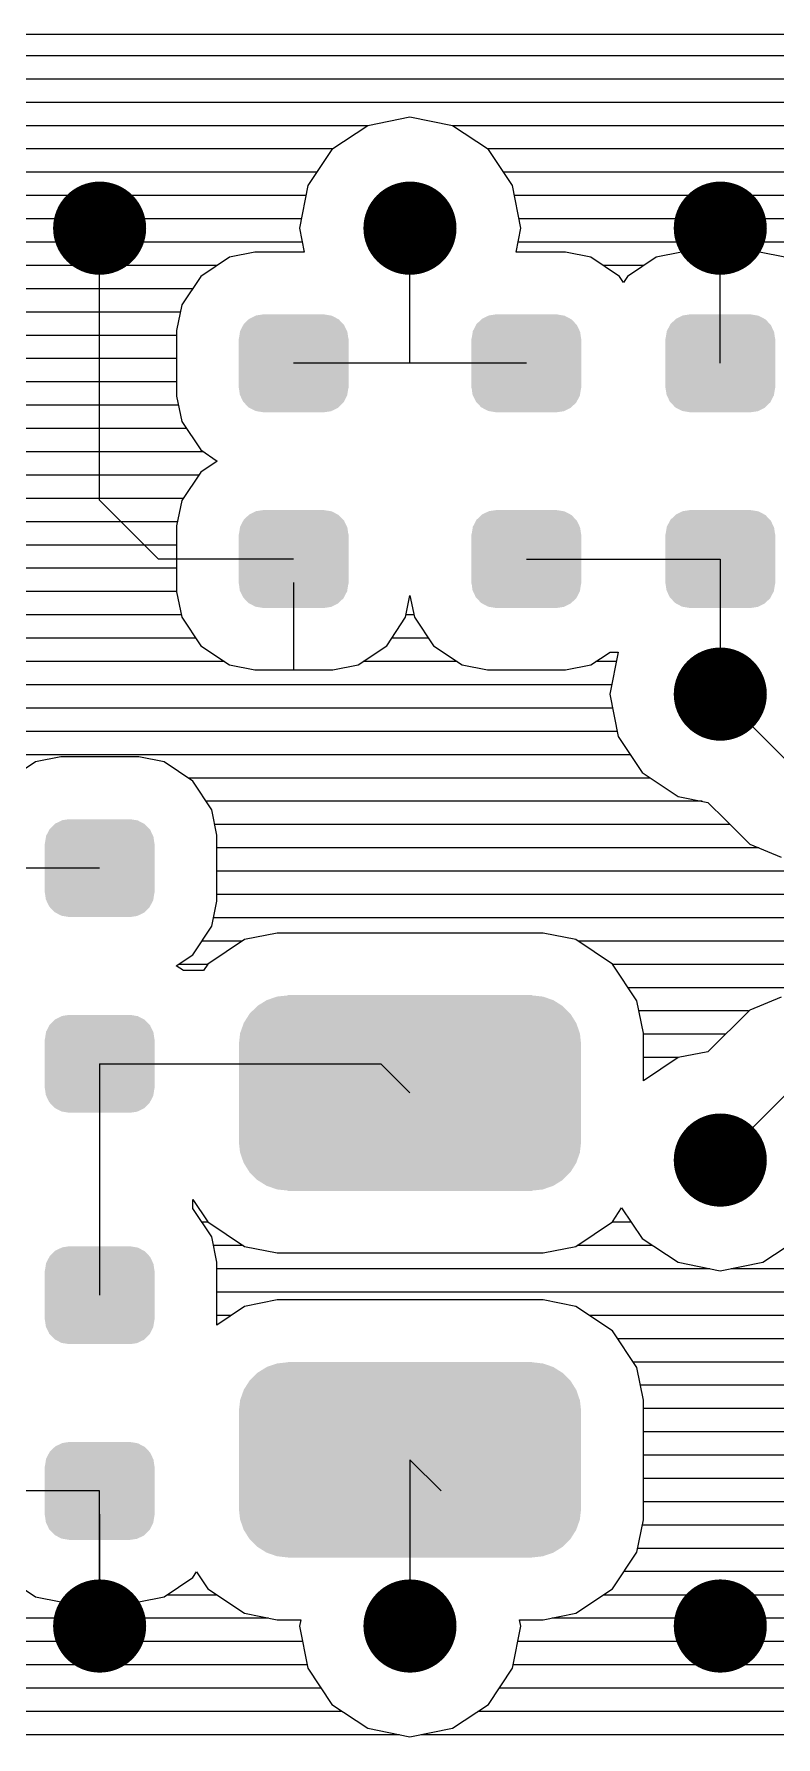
# Model space of a CAD drawing. Extents: x 295 to 953, y 10 to 290.
# Drawn here: x 808.69 to 822.05, y 160.32 to 190.96 of the extents above; entities that cross this region are included whole.
import ezdxf

# ---------------------------------------------------------------- set-up
doc = ezdxf.new("R2010")
doc.units = 0
doc.header["$LTSCALE"] = 5
doc.header["$MEASUREMENT"] = 0
doc.layers.get('0').update_dxf_attribs({"linetype": 'CONTINUOUS', "lineweight": 25})
doc.layers.add('DV-DPO-A6_BOT', color=7, linetype='CONTINUOUS')

msp = doc.modelspace()

# ---------------------------------------------------------------- linework, layer by layer
at = {"const_width": 0.838}
for points in [[(810.287, 187.466, -1), (809.449, 187.466, -1)], [(815.875, 187.466, -1), (815.037, 187.466, -1)], [(821.463, 187.466, -1), (820.625, 187.466, -1)], [(821.463, 179.084, -1), (820.625, 179.084, -1)], [(821.463, 170.702, -1), (820.625, 170.702, -1)], [(810.287, 162.32, -1), (809.449, 162.32, -1)], [(815.875, 162.32, -1), (815.037, 162.32, -1)], [(821.463, 162.32, -1), (820.625, 162.32, -1)]]:
    msp.add_lwpolyline(points, format="xyb", close=True, dxfattribs=at)
for points in [[(814.323, 185.614), (814.269, 185.726), (812.397, 185.614), (812.455, 185.726)], [(814.269, 185.726), (814.258, 185.738), (812.455, 185.726), (812.461, 185.738)], [(814.258, 185.738), (814.172, 185.827), (812.461, 185.738), (812.552, 185.827)], [(814.172, 185.827), (814.156, 185.835), (812.552, 185.827), (812.561, 185.835)], [(814.156, 185.835), (814.049, 185.892), (812.561, 185.835), (812.678, 185.892)], [(814.049, 185.892), (814.022, 185.896), (812.678, 185.892), (812.687, 185.896)], [(814.022, 185.896), (813.911, 185.915), (812.687, 185.896), (812.81, 185.915)], [(818.514, 185.614), (818.46, 185.726), (816.588, 185.614), (816.646, 185.726)], [(818.46, 185.726), (818.449, 185.738), (816.646, 185.726), (816.652, 185.738)], [(818.449, 185.738), (818.363, 185.827), (816.652, 185.738), (816.743, 185.827)], [(818.363, 185.827), (818.347, 185.835), (816.743, 185.827), (816.752, 185.835)], [(818.347, 185.835), (818.24, 185.892), (816.752, 185.835), (816.869, 185.892)], [(818.24, 185.892), (818.213, 185.896), (816.869, 185.892), (816.878, 185.896)], [(818.213, 185.896), (818.102, 185.915), (816.878, 185.896), (817.001, 185.915)], [(822.006, 185.614), (821.953, 185.726), (820.08, 185.614), (820.139, 185.726)], [(821.953, 185.726), (821.941, 185.738), (820.139, 185.726), (820.145, 185.738)], [(821.941, 185.738), (821.856, 185.827), (820.145, 185.738), (820.236, 185.827)], [(821.856, 185.827), (821.84, 185.835), (820.236, 185.827), (820.245, 185.835)], [(821.84, 185.835), (821.732, 185.892), (820.245, 185.835), (820.361, 185.892)], [(821.732, 185.892), (821.706, 185.896), (820.361, 185.892), (820.37, 185.896)], [(821.706, 185.896), (821.595, 185.915), (820.37, 185.896), (820.494, 185.915)], [(814.35, 184.593), (814.35, 185.476), (812.372, 184.593), (812.372, 185.476)], [(814.347, 185.476), (814.329, 185.6), (812.375, 185.476), (812.395, 185.6)], [(814.329, 185.6), (814.323, 185.614), (812.395, 185.6), (812.397, 185.614)], [(818.541, 184.593), (818.541, 185.476), (816.563, 184.593), (816.563, 185.476)], [(818.538, 185.476), (818.52, 185.6), (816.566, 185.476), (816.586, 185.6)], [(818.52, 185.6), (818.514, 185.614), (816.586, 185.6), (816.588, 185.614)], [(822.033, 184.593), (822.033, 185.476), (820.055, 184.593), (820.055, 185.476)], [(822.031, 185.476), (822.013, 185.6), (820.058, 185.476), (820.078, 185.6)], [(822.013, 185.6), (822.006, 185.614), (820.078, 185.6), (820.08, 185.614)], [(814.327, 184.47), (814.347, 184.593), (812.392, 184.47), (812.375, 184.593)], [(814.325, 184.456), (814.327, 184.47), (812.399, 184.456), (812.392, 184.47)], [(814.267, 184.344), (814.325, 184.456), (812.453, 184.344), (812.399, 184.456)], [(818.518, 184.47), (818.538, 184.593), (816.583, 184.47), (816.566, 184.593)], [(818.516, 184.456), (818.518, 184.47), (816.59, 184.456), (816.583, 184.47)], [(818.458, 184.344), (818.516, 184.456), (816.644, 184.344), (816.59, 184.456)], [(822.011, 184.47), (822.031, 184.593), (820.076, 184.47), (820.058, 184.593)], [(822.008, 184.456), (822.011, 184.47), (820.083, 184.456), (820.076, 184.47)], [(821.95, 184.344), (822.008, 184.456), (820.136, 184.344), (820.083, 184.456)], [(814.261, 184.332), (814.267, 184.344), (812.464, 184.332), (812.453, 184.344)], [(814.169, 184.243), (814.261, 184.332), (812.549, 184.243), (812.464, 184.332)], [(814.161, 184.234), (814.169, 184.243), (812.566, 184.234), (812.549, 184.243)], [(814.044, 184.178), (814.161, 184.234), (812.673, 184.178), (812.566, 184.234)], [(814.035, 184.173), (814.044, 184.178), (812.699, 184.173), (812.673, 184.178)], [(813.911, 184.155), (814.035, 184.173), (812.81, 184.155), (812.699, 184.173)], [(818.452, 184.332), (818.458, 184.344), (816.655, 184.332), (816.644, 184.344)], [(818.36, 184.243), (818.452, 184.332), (816.74, 184.243), (816.655, 184.332)], [(818.352, 184.234), (818.36, 184.243), (816.757, 184.234), (816.74, 184.243)], [(818.235, 184.178), (818.352, 184.234), (816.864, 184.178), (816.757, 184.234)], [(818.226, 184.173), (818.235, 184.178), (816.89, 184.173), (816.864, 184.178)], [(818.102, 184.155), (818.226, 184.173), (817.001, 184.155), (816.89, 184.173)], [(821.944, 184.332), (821.95, 184.344), (820.148, 184.332), (820.136, 184.344)], [(821.853, 184.243), (821.944, 184.332), (820.233, 184.243), (820.148, 184.332)], [(821.844, 184.234), (821.853, 184.243), (820.249, 184.234), (820.233, 184.243)], [(821.728, 184.178), (821.844, 184.234), (820.356, 184.178), (820.249, 184.234)], [(821.718, 184.173), (821.728, 184.178), (820.383, 184.173), (820.356, 184.178)], [(821.595, 184.155), (821.718, 184.173), (820.494, 184.155), (820.383, 184.173)], [(814.258, 182.218), (814.172, 182.306), (812.461, 182.218), (812.552, 182.306)], [(814.172, 182.306), (814.156, 182.315), (812.552, 182.306), (812.561, 182.315)], [(814.156, 182.315), (814.049, 182.371), (812.561, 182.315), (812.678, 182.371)], [(814.049, 182.371), (814.022, 182.376), (812.678, 182.371), (812.687, 182.376)], [(814.022, 182.376), (813.911, 182.394), (812.687, 182.376), (812.81, 182.394)], [(818.449, 182.218), (818.363, 182.306), (816.652, 182.218), (816.743, 182.306)], [(818.363, 182.306), (818.347, 182.315), (816.743, 182.306), (816.752, 182.315)], [(818.347, 182.315), (818.24, 182.371), (816.752, 182.315), (816.869, 182.371)], [(818.24, 182.371), (818.213, 182.376), (816.869, 182.371), (816.878, 182.376)], [(818.213, 182.376), (818.102, 182.394), (816.878, 182.376), (817.001, 182.394)], [(821.941, 182.218), (821.856, 182.306), (820.145, 182.218), (820.236, 182.306)], [(821.856, 182.306), (821.84, 182.315), (820.236, 182.306), (820.245, 182.315)], [(821.84, 182.315), (821.732, 182.371), (820.245, 182.315), (820.361, 182.371)], [(821.732, 182.371), (821.706, 182.376), (820.361, 182.371), (820.37, 182.376)], [(821.706, 182.376), (821.595, 182.394), (820.37, 182.376), (820.494, 182.394)], [(814.347, 181.956), (814.329, 182.08), (812.375, 181.956), (812.395, 182.08)], [(814.329, 182.08), (814.323, 182.094), (812.395, 182.08), (812.397, 182.094)], [(814.323, 182.094), (814.269, 182.206), (812.397, 182.094), (812.455, 182.206)], [(814.269, 182.206), (814.258, 182.218), (812.455, 182.206), (812.461, 182.218)], [(818.538, 181.956), (818.52, 182.08), (816.566, 181.956), (816.586, 182.08)], [(818.52, 182.08), (818.514, 182.094), (816.586, 182.08), (816.588, 182.094)], [(818.514, 182.094), (818.46, 182.206), (816.588, 182.094), (816.646, 182.206)], [(818.46, 182.206), (818.449, 182.218), (816.646, 182.206), (816.652, 182.218)], [(822.031, 181.956), (822.013, 182.08), (820.058, 181.956), (820.078, 182.08)], [(822.013, 182.08), (822.006, 182.094), (820.078, 182.08), (820.08, 182.094)], [(822.006, 182.094), (821.953, 182.206), (820.08, 182.094), (820.139, 182.206)], [(821.953, 182.206), (821.941, 182.218), (820.139, 182.206), (820.145, 182.218)], [(814.35, 181.073), (814.35, 181.956), (812.372, 181.073), (812.372, 181.956)], [(818.541, 181.073), (818.541, 181.956), (816.563, 181.073), (816.563, 181.956)], [(822.033, 181.073), (822.033, 181.956), (820.055, 181.073), (820.055, 181.956)], [(814.327, 180.949), (814.347, 181.073), (812.392, 180.949), (812.375, 181.073)], [(818.518, 180.949), (818.538, 181.073), (816.583, 180.949), (816.566, 181.073)], [(822.011, 180.949), (822.031, 181.073), (820.076, 180.949), (820.058, 181.073)], [(814.325, 180.935), (814.327, 180.949), (812.399, 180.935), (812.392, 180.949)], [(814.267, 180.823), (814.325, 180.935), (812.453, 180.823), (812.399, 180.935)], [(814.261, 180.811), (814.267, 180.823), (812.464, 180.811), (812.453, 180.823)], [(814.169, 180.723), (814.261, 180.811), (812.549, 180.723), (812.464, 180.811)], [(818.516, 180.935), (818.518, 180.949), (816.59, 180.935), (816.583, 180.949)], [(818.458, 180.823), (818.516, 180.935), (816.644, 180.823), (816.59, 180.935)], [(818.452, 180.811), (818.458, 180.823), (816.655, 180.811), (816.644, 180.823)], [(818.36, 180.723), (818.452, 180.811), (816.74, 180.723), (816.655, 180.811)], [(822.008, 180.935), (822.011, 180.949), (820.083, 180.935), (820.076, 180.949)], [(821.95, 180.823), (822.008, 180.935), (820.136, 180.823), (820.083, 180.935)], [(821.944, 180.811), (821.95, 180.823), (820.148, 180.811), (820.136, 180.823)], [(821.853, 180.723), (821.944, 180.811), (820.233, 180.723), (820.148, 180.811)], [(814.161, 180.714), (814.169, 180.723), (812.566, 180.714), (812.549, 180.723)], [(814.044, 180.657), (814.161, 180.714), (812.673, 180.657), (812.566, 180.714)], [(814.035, 180.653), (814.044, 180.657), (812.699, 180.653), (812.673, 180.657)], [(813.911, 180.634), (814.035, 180.653), (812.81, 180.634), (812.699, 180.653)], [(818.352, 180.714), (818.36, 180.723), (816.757, 180.714), (816.74, 180.723)], [(818.235, 180.657), (818.352, 180.714), (816.864, 180.657), (816.757, 180.714)], [(818.226, 180.653), (818.235, 180.657), (816.89, 180.653), (816.864, 180.657)], [(818.102, 180.634), (818.226, 180.653), (817.001, 180.634), (816.89, 180.653)], [(821.844, 180.714), (821.853, 180.723), (820.249, 180.714), (820.233, 180.723)], [(821.728, 180.657), (821.844, 180.714), (820.356, 180.657), (820.249, 180.714)], [(821.718, 180.653), (821.728, 180.657), (820.383, 180.653), (820.356, 180.657)], [(821.595, 180.634), (821.718, 180.653), (820.494, 180.634), (820.383, 180.653)], [(810.664, 176.755), (810.556, 176.811), (809.069, 176.755), (809.185, 176.811)], [(810.556, 176.811), (810.53, 176.816), (809.185, 176.811), (809.194, 176.816)], [(810.53, 176.816), (810.419, 176.834), (809.194, 176.816), (809.318, 176.834)], [(810.855, 176.396), (810.837, 176.52), (808.882, 176.396), (808.902, 176.52)], [(810.837, 176.52), (810.83, 176.534), (808.902, 176.52), (808.904, 176.534)], [(810.83, 176.534), (810.777, 176.646), (808.904, 176.534), (808.963, 176.646)], [(810.777, 176.646), (810.765, 176.657), (808.963, 176.646), (808.969, 176.657)], [(810.765, 176.657), (810.68, 176.746), (808.969, 176.657), (809.06, 176.746)], [(810.68, 176.746), (810.664, 176.755), (809.06, 176.746), (809.069, 176.755)], [(810.857, 175.513), (810.857, 176.396), (808.879, 175.513), (808.879, 176.396)], [(810.835, 175.389), (810.855, 175.513), (808.9, 175.389), (808.882, 175.513)], [(810.832, 175.375), (810.835, 175.389), (808.907, 175.375), (808.9, 175.389)], [(810.774, 175.263), (810.832, 175.375), (808.96, 175.263), (808.907, 175.375)], [(810.768, 175.251), (810.774, 175.263), (808.972, 175.251), (808.96, 175.263)], [(810.677, 175.162), (810.768, 175.251), (809.057, 175.162), (808.972, 175.251)], [(810.668, 175.154), (810.677, 175.162), (809.073, 175.154), (809.057, 175.162)], [(810.552, 175.097), (810.668, 175.154), (809.18, 175.097), (809.073, 175.154)], [(810.542, 175.093), (810.552, 175.097), (809.207, 175.093), (809.18, 175.097)], [(810.419, 175.074), (810.542, 175.093), (809.318, 175.074), (809.207, 175.093)], [(818.342, 173.337), (818.207, 173.472), (812.57, 173.337), (812.707, 173.472)], [(818.207, 173.472), (818.201, 173.476), (812.707, 173.472), (812.71, 173.476)], [(818.201, 173.476), (818.039, 173.578), (812.71, 173.476), (812.875, 173.578)], [(818.039, 173.578), (818.032, 173.58), (812.875, 173.578), (812.879, 173.58)], [(818.032, 173.58), (817.852, 173.643), (812.879, 173.58), (813.063, 173.643)], [(817.852, 173.643), (817.841, 173.644), (813.063, 173.643), (813.066, 173.644)], [(817.841, 173.644), (817.655, 173.664), (813.066, 173.644), (813.258, 173.664)], [(817.655, 173.664), (817.655, 173.669), (813.258, 173.664), (813.258, 173.669)], [(810.83, 173.013), (810.777, 173.125), (808.904, 173.013), (808.963, 173.125)], [(810.777, 173.125), (810.765, 173.137), (808.963, 173.125), (808.969, 173.137)], [(810.765, 173.137), (810.68, 173.226), (808.969, 173.137), (809.06, 173.226)], [(810.68, 173.226), (810.664, 173.234), (809.06, 173.226), (809.069, 173.234)], [(810.664, 173.234), (810.556, 173.291), (809.069, 173.234), (809.185, 173.291)], [(810.556, 173.291), (810.53, 173.295), (809.185, 173.291), (809.194, 173.295)], [(810.53, 173.295), (810.419, 173.314), (809.194, 173.295), (809.318, 173.314)], [(818.515, 172.983), (818.452, 173.164), (812.397, 172.983), (812.462, 173.164)], [(818.452, 173.164), (818.449, 173.169), (812.462, 173.164), (812.463, 173.169)], [(818.449, 173.169), (818.347, 173.332), (812.463, 173.169), (812.567, 173.332)], [(818.347, 173.332), (818.342, 173.337), (812.567, 173.332), (812.57, 173.337)], [(810.857, 171.992), (810.857, 172.875), (808.879, 171.992), (808.879, 172.875)], [(810.855, 172.875), (810.837, 172.999), (808.882, 172.875), (808.902, 172.999)], [(810.837, 172.999), (810.83, 173.013), (808.902, 172.999), (808.904, 173.013)], [(818.538, 172.786), (818.517, 172.977), (812.375, 172.786), (812.397, 172.977)], [(818.535, 172.716), (818.538, 172.786), (812.377, 172.716), (812.375, 172.786)], [(818.517, 172.977), (818.515, 172.983), (812.397, 172.977), (812.397, 172.983)], [(818.535, 171.101), (818.535, 172.716), (812.377, 171.101), (812.377, 172.716)], [(810.835, 171.869), (810.855, 171.992), (808.9, 171.869), (808.882, 171.992)], [(810.832, 171.855), (810.835, 171.869), (808.907, 171.855), (808.9, 171.869)], [(810.774, 171.743), (810.832, 171.855), (808.96, 171.743), (808.907, 171.855)], [(810.768, 171.731), (810.774, 171.743), (808.972, 171.731), (808.96, 171.743)], [(810.677, 171.642), (810.768, 171.731), (809.057, 171.642), (808.972, 171.731)], [(810.668, 171.633), (810.677, 171.642), (809.073, 171.633), (809.057, 171.642)], [(810.552, 171.577), (810.668, 171.633), (809.18, 171.577), (809.073, 171.633)], [(810.542, 171.572), (810.552, 171.577), (809.207, 171.572), (809.18, 171.577)], [(810.419, 171.554), (810.542, 171.572), (809.318, 171.554), (809.207, 171.572)], [(818.538, 171.031), (818.535, 171.101), (812.375, 171.031), (812.377, 171.101)], [(818.516, 170.84), (818.538, 171.031), (812.396, 170.84), (812.375, 171.031)], [(818.516, 170.835), (818.516, 170.84), (812.398, 170.835), (812.396, 170.84)], [(818.451, 170.653), (818.516, 170.835), (812.461, 170.653), (812.398, 170.835)], [(818.449, 170.648), (818.451, 170.653), (812.464, 170.648), (812.461, 170.653)], [(818.346, 170.485), (818.449, 170.648), (812.566, 170.485), (812.464, 170.648)], [(818.343, 170.481), (818.346, 170.485), (812.57, 170.481), (812.566, 170.485)], [(818.206, 170.345), (818.343, 170.481), (812.706, 170.345), (812.57, 170.481)], [(818.202, 170.341), (818.206, 170.345), (812.712, 170.341), (812.706, 170.345)], [(818.038, 170.24), (818.202, 170.341), (812.874, 170.24), (812.712, 170.341)], [(818.034, 170.237), (818.038, 170.24), (812.881, 170.237), (812.874, 170.24)], [(817.85, 170.175), (818.034, 170.237), (813.061, 170.175), (812.881, 170.237)], [(817.847, 170.173), (817.85, 170.175), (813.072, 170.173), (813.061, 170.175)], [(817.655, 170.153), (817.847, 170.173), (813.258, 170.153), (813.072, 170.173)], [(817.655, 170.148), (817.655, 170.153), (813.258, 170.148), (813.258, 170.153)], [(810.664, 169.071), (810.556, 169.128), (809.069, 169.071), (809.185, 169.128)], [(810.556, 169.128), (810.53, 169.132), (809.185, 169.128), (809.194, 169.132)], [(810.53, 169.132), (810.419, 169.151), (809.194, 169.132), (809.318, 169.151)], [(810.855, 168.712), (810.837, 168.836), (808.882, 168.712), (808.902, 168.836)], [(810.837, 168.836), (810.83, 168.85), (808.902, 168.836), (808.904, 168.85)], [(810.83, 168.85), (810.777, 168.962), (808.904, 168.85), (808.963, 168.962)], [(810.777, 168.962), (810.765, 168.974), (808.963, 168.962), (808.969, 168.974)], [(810.765, 168.974), (810.68, 169.063), (808.969, 168.974), (809.06, 169.063)], [(810.68, 169.063), (810.664, 169.071), (809.06, 169.063), (809.069, 169.071)], [(810.857, 167.829), (810.857, 168.712), (808.879, 167.829), (808.879, 168.712)], [(810.835, 167.706), (810.855, 167.829), (808.9, 167.706), (808.882, 167.829)], [(810.832, 167.692), (810.835, 167.706), (808.907, 167.692), (808.9, 167.706)], [(810.774, 167.58), (810.832, 167.692), (808.96, 167.58), (808.907, 167.692)], [(810.768, 167.568), (810.774, 167.58), (808.972, 167.568), (808.96, 167.58)], [(810.677, 167.479), (810.768, 167.568), (809.057, 167.479), (808.972, 167.568)], [(810.668, 167.47), (810.677, 167.479), (809.073, 167.47), (809.057, 167.479)], [(810.552, 167.414), (810.668, 167.47), (809.18, 167.414), (809.073, 167.47)], [(810.542, 167.409), (810.552, 167.414), (809.207, 167.409), (809.18, 167.414)], [(810.419, 167.391), (810.542, 167.409), (809.318, 167.391), (809.207, 167.409)], [(818.201, 166.876), (818.039, 166.978), (812.71, 166.876), (812.875, 166.978)], [(818.039, 166.978), (818.032, 166.981), (812.875, 166.978), (812.879, 166.981)], [(818.032, 166.981), (817.852, 167.043), (812.879, 166.981), (813.063, 167.043)], [(817.852, 167.043), (817.841, 167.044), (813.063, 167.043), (813.066, 167.044)], [(817.841, 167.044), (817.655, 167.065), (813.066, 167.044), (813.258, 167.065)], [(817.655, 167.065), (817.655, 167.069), (813.258, 167.065), (813.258, 167.069)], [(818.449, 166.57), (818.347, 166.733), (812.463, 166.57), (812.567, 166.733)], [(818.347, 166.733), (818.342, 166.737), (812.567, 166.733), (812.57, 166.737)], [(818.342, 166.737), (818.207, 166.873), (812.57, 166.737), (812.707, 166.873)], [(818.207, 166.873), (818.201, 166.876), (812.707, 166.873), (812.71, 166.876)], [(818.538, 166.186), (818.517, 166.378), (812.375, 166.186), (812.397, 166.378)], [(818.515, 166.383), (818.452, 166.565), (812.397, 166.383), (812.462, 166.565)], [(818.517, 166.378), (818.515, 166.383), (812.397, 166.378), (812.397, 166.383)], [(818.452, 166.565), (818.449, 166.57), (812.462, 166.565), (812.463, 166.57)], [(818.535, 166.116), (818.538, 166.186), (812.377, 166.116), (812.375, 166.186)], [(818.535, 164.502), (818.535, 166.116), (812.377, 164.502), (812.377, 166.116)], [(810.83, 165.33), (810.777, 165.442), (808.904, 165.33), (808.963, 165.442)], [(810.777, 165.442), (810.765, 165.454), (808.963, 165.442), (808.969, 165.454)], [(810.765, 165.454), (810.68, 165.542), (808.969, 165.454), (809.06, 165.542)], [(810.68, 165.542), (810.664, 165.551), (809.06, 165.542), (809.069, 165.551)], [(810.664, 165.551), (810.556, 165.607), (809.069, 165.551), (809.185, 165.607)], [(810.556, 165.607), (810.53, 165.612), (809.185, 165.607), (809.194, 165.612)], [(810.53, 165.612), (810.419, 165.63), (809.194, 165.612), (809.318, 165.63)], [(810.857, 164.309), (810.857, 165.192), (808.879, 164.309), (808.879, 165.192)], [(810.855, 165.192), (810.837, 165.316), (808.882, 165.192), (808.902, 165.316)], [(810.837, 165.316), (810.83, 165.33), (808.902, 165.316), (808.904, 165.33)], [(818.538, 164.432), (818.535, 164.502), (812.375, 164.432), (812.377, 164.502)], [(810.835, 164.185), (810.855, 164.309), (808.9, 164.185), (808.882, 164.309)], [(818.516, 164.241), (818.538, 164.432), (812.396, 164.241), (812.375, 164.432)], [(818.516, 164.235), (818.516, 164.241), (812.398, 164.235), (812.396, 164.241)], [(818.451, 164.054), (818.516, 164.235), (812.461, 164.054), (812.398, 164.235)], [(810.832, 164.171), (810.835, 164.185), (808.907, 164.171), (808.9, 164.185)], [(810.774, 164.059), (810.832, 164.171), (808.96, 164.059), (808.907, 164.171)], [(810.768, 164.047), (810.774, 164.059), (808.972, 164.047), (808.96, 164.059)], [(810.677, 163.959), (810.768, 164.047), (809.057, 163.959), (808.972, 164.047)], [(810.668, 163.95), (810.677, 163.959), (809.073, 163.95), (809.057, 163.959)], [(810.552, 163.893), (810.668, 163.95), (809.18, 163.893), (809.073, 163.95)], [(810.542, 163.889), (810.552, 163.893), (809.207, 163.889), (809.18, 163.893)], [(810.419, 163.87), (810.542, 163.889), (809.318, 163.87), (809.207, 163.889)], [(818.449, 164.048), (818.451, 164.054), (812.464, 164.048), (812.461, 164.054)], [(818.346, 163.886), (818.449, 164.048), (812.566, 163.886), (812.464, 164.048)], [(818.343, 163.881), (818.346, 163.886), (812.57, 163.881), (812.566, 163.886)], [(818.206, 163.746), (818.343, 163.881), (812.706, 163.746), (812.57, 163.881)], [(818.202, 163.742), (818.206, 163.746), (812.712, 163.742), (812.706, 163.746)], [(818.038, 163.64), (818.202, 163.742), (812.874, 163.64), (812.712, 163.742)], [(818.034, 163.638), (818.038, 163.64), (812.881, 163.638), (812.874, 163.64)], [(817.85, 163.575), (818.034, 163.638), (813.061, 163.575), (812.881, 163.638)], [(817.847, 163.574), (817.85, 163.575), (813.072, 163.574), (813.061, 163.575)], [(817.655, 163.553), (817.847, 163.574), (813.258, 163.553), (813.072, 163.574)], [(817.655, 163.549), (817.655, 163.553), (813.258, 163.549), (813.258, 163.553)]]:
    msp.add_solid(points)
at = {"layer": 'DV-DPO-A6_BOT'}
for p, q in [((790.892, 190.958), (824.218, 190.958)), ((823.358, 190.567), (790.5, 190.567)), ((823.05, 190.148), (790.081, 190.148)), ((822.911, 189.729), (789.662, 189.729)), ((815.456, 189.461), (814.696, 189.31)), ((816.222, 189.31), (815.456, 189.461)), ((814.696, 189.31), (797.525, 189.31)), ((814.696, 189.31), (814.048, 188.879)), ((822.877, 189.31), (816.222, 189.31)), ((816.87, 188.879), (816.222, 189.31)), ((814.071, 188.891), (798.15, 188.891)), ((814.048, 188.879), (813.618, 188.231)), ((822.877, 188.891), (816.848, 188.891)), ((817.3, 188.231), (816.87, 188.879)), ((813.78, 188.471), (798.43, 188.471)), ((822.877, 188.471), (817.138, 188.471)), ((813.618, 188.231), (813.467, 187.466)), ((817.451, 187.466), (817.3, 188.231)), ((813.579, 188.052), (798.62, 188.052)), ((822.9, 188.052), (817.34, 188.052)), ((813.501, 187.633), (798.704, 187.633)), ((823.017, 187.633), (817.418, 187.633)), ((813.517, 187.214), (798.704, 187.214)), ((809.868, 182.576), (809.868, 187.466)), ((813.467, 187.466), (813.551, 187.035)), ((815.456, 185.035), (815.456, 187.466)), ((817.367, 187.035), (817.451, 187.466)), ((822.95, 187.214), (817.401, 187.214)), ((821.044, 185.035), (821.044, 187.466)), ((812.204, 186.946), (811.69, 186.599)), ((812.662, 187.035), (812.204, 186.946)), ((813.551, 187.035), (812.662, 187.035)), ((818.256, 187.035), (817.367, 187.035)), ((818.714, 186.946), (818.256, 187.035)), ((819.228, 186.599), (818.714, 186.946)), ((819.888, 186.946), (819.374, 186.599)), ((820.346, 187.035), (819.888, 186.946)), ((821.748, 187.035), (820.346, 187.035)), ((821.044, 185.454), (821.044, 187.035)), ((822.207, 186.946), (821.748, 187.035)), ((811.986, 186.795), (798.704, 186.795)), ((811.69, 186.599), (811.349, 186.085)), ((819.67, 186.795), (818.932, 186.795)), ((819.301, 186.488), (819.228, 186.599)), ((819.374, 186.599), (819.301, 186.488)), ((811.539, 186.376), (798.704, 186.376)), ((811.321, 185.957), (798.704, 185.957)), ((811.349, 186.085), (811.254, 185.627)), ((811.254, 185.538), (798.704, 185.538)), ((811.254, 185.627), (811.254, 184.442)), ((811.254, 185.119), (798.625, 185.119)), ((815.456, 185.035), (813.361, 185.035)), ((817.552, 185.035), (815.456, 185.035)), ((811.254, 184.7), (798.441, 184.7)), ((811.254, 184.442), (811.349, 183.99)), ((811.288, 184.28), (798.162, 184.28)), ((811.433, 183.861), (797.552, 183.861)), ((811.349, 183.99), (811.69, 183.476)), ((811.735, 183.442), (788.913, 183.442)), ((811.69, 183.476), (811.986, 183.275)), ((811.986, 183.275), (811.69, 183.079)), ((811.651, 183.023), (788.913, 183.023)), ((811.69, 183.079), (811.349, 182.565)), ((811.372, 182.604), (797.687, 182.604)), ((810.93, 181.514), (809.868, 182.576)), ((811.349, 182.565), (811.254, 182.112)), ((811.271, 182.185), (798.217, 182.185)), ((811.254, 182.112), (811.254, 180.922)), ((811.254, 181.766), (798.497, 181.766)), ((813.361, 181.514), (810.93, 181.514)), ((812.942, 181.514), (811.254, 181.514)), ((817.552, 181.514), (821.044, 181.514)), ((821.044, 181.514), (821.044, 179.084)), ((811.254, 181.347), (798.642, 181.347)), ((813.361, 181.095), (813.361, 179.519)), ((811.254, 180.928), (798.704, 180.928)), ((811.254, 180.922), (811.349, 180.469)), ((815.378, 180.469), (815.456, 180.861)), ((815.456, 180.861), (815.54, 180.469)), ((811.338, 180.509), (798.704, 180.509)), ((811.349, 180.469), (811.69, 179.955)), ((815.037, 179.955), (815.378, 180.469)), ((815.529, 180.509), (815.389, 180.509)), ((815.54, 180.469), (815.881, 179.955)), ((811.601, 180.089), (798.704, 180.089)), ((811.69, 179.955), (812.204, 179.609)), ((814.523, 179.609), (815.037, 179.955)), ((815.792, 180.089), (815.127, 180.089)), ((815.881, 179.955), (816.395, 179.609)), ((818.714, 179.609), (819.061, 179.838)), ((819.206, 179.838), (819.055, 179.084)), ((819.061, 179.838), (819.206, 179.838)), ((812.115, 179.67), (798.704, 179.67)), ((812.204, 179.609), (812.662, 179.519)), ((812.662, 179.519), (814.065, 179.519)), ((814.065, 179.519), (814.523, 179.609)), ((816.306, 179.67), (814.613, 179.67)), ((816.395, 179.609), (816.853, 179.519)), ((816.853, 179.519), (818.256, 179.519)), ((818.256, 179.519), (818.714, 179.609)), ((819.167, 179.67), (818.804, 179.67)), ((819.089, 179.251), (798.704, 179.251)), ((819.055, 179.084), (819.206, 178.324)), ((822.441, 177.687), (821.044, 179.084)), ((819.105, 178.832), (805.689, 178.832)), ((819.189, 178.413), (806.622, 178.413)), ((819.206, 178.324), (819.636, 177.675)), ((819.424, 177.994), (806.991, 177.994)), ((808.712, 177.865), (808.365, 177.631)), ((809.17, 177.955), (808.712, 177.865)), ((810.572, 177.955), (809.17, 177.955)), ((811.031, 177.865), (810.572, 177.955)), ((811.545, 177.519), (811.031, 177.865)), ((819.636, 177.675), (820.284, 177.245)), ((819.787, 177.575), (811.461, 177.575)), ((811.886, 177.005), (811.545, 177.519)), ((820.72, 177.156), (811.785, 177.156)), ((820.284, 177.245), (820.821, 177.133)), ((820.821, 177.133), (821.139, 176.82)), ((811.981, 176.547), (811.886, 177.005)), ((821.139, 176.82), (821.575, 176.385)), ((821.223, 176.737), (811.942, 176.737)), ((811.981, 175.362), (811.981, 176.547)), ((821.737, 176.318), (811.981, 176.318)), ((821.575, 176.385), (822.14, 176.15)), ((809.868, 175.954), (803.61, 175.954)), ((823.14, 175.898), (811.981, 175.898)), ((811.886, 174.909), (811.981, 175.362)), ((823.14, 175.479), (811.981, 175.479)), ((823.14, 175.06), (811.919, 175.06)), ((811.545, 174.395), (811.886, 174.909)), ((812.439, 174.641), (811.712, 174.641)), ((812.478, 174.669), (811.819, 174.228)), ((813.065, 174.786), (812.478, 174.669)), ((817.854, 174.786), (813.065, 174.786)), ((818.44, 174.669), (817.854, 174.786)), ((819.1, 174.228), (818.44, 174.669)), ((823.14, 174.641), (818.48, 174.641)), ((811.249, 174.194), (811.545, 174.395)), ((811.377, 174.11), (811.249, 174.194)), ((811.813, 174.222), (811.288, 174.222)), ((811.74, 174.11), (811.377, 174.11)), ((811.819, 174.228), (811.74, 174.11)), ((819.541, 173.568), (819.1, 174.228)), ((823.14, 174.222), (819.105, 174.222)), ((823.14, 173.803), (819.385, 173.803)), ((819.659, 172.987), (819.541, 173.568)), ((821.575, 173.401), (820.821, 172.652)), ((822.14, 173.635), (821.575, 173.401)), ((821.553, 173.384), (819.575, 173.384)), ((819.659, 172.127), (819.659, 172.987)), ((821.134, 172.965), (819.659, 172.965)), ((820.284, 172.546), (819.659, 172.546)), ((820.284, 172.546), (819.659, 172.127)), ((820.821, 172.652), (820.284, 172.546)), ((809.868, 172.434), (814.931, 172.434)), ((809.868, 172.434), (809.868, 168.271)), ((814.931, 172.434), (815.456, 171.909)), ((822.441, 172.099), (821.044, 170.702)), ((811.545, 169.83), (811.545, 169.992)), ((811.545, 169.992), (811.819, 169.59)), ((811.886, 169.321), (811.545, 169.83)), ((819.1, 169.59), (819.267, 169.841)), ((819.267, 169.841), (819.636, 169.293)), ((811.824, 169.584), (811.712, 169.584)), ((811.819, 169.59), (812.478, 169.148)), ((818.44, 169.148), (819.1, 169.59)), ((819.441, 169.584), (819.094, 169.584)), ((811.981, 168.863), (811.886, 169.321)), ((812.45, 169.165), (811.919, 169.165)), ((812.478, 169.148), (813.065, 169.031)), ((817.854, 169.031), (818.44, 169.148)), ((819.826, 169.165), (818.468, 169.165)), ((819.636, 169.293), (820.284, 168.863)), ((821.81, 168.863), (822.458, 169.293)), ((811.981, 167.734), (811.981, 168.863)), ((813.065, 169.031), (817.854, 169.031)), ((820.284, 168.863), (821.044, 168.707)), ((821.044, 168.707), (821.81, 168.863)), ((820.854, 168.746), (811.981, 168.746)), ((823.14, 168.746), (821.24, 168.746)), ((823.14, 168.327), (811.981, 168.327)), ((813.065, 168.187), (812.478, 168.07)), ((817.854, 168.187), (813.065, 168.187)), ((818.44, 168.07), (817.854, 168.187)), ((812.478, 168.07), (811.981, 167.734)), ((812.238, 167.908), (811.981, 167.908)), ((819.1, 167.628), (818.44, 168.07)), ((823.14, 167.908), (818.681, 167.908)), ((819.541, 166.969), (819.1, 167.628)), ((823.14, 167.489), (819.189, 167.489)), ((823.14, 167.069), (819.474, 167.069)), ((819.659, 166.382), (819.541, 166.969)), ((823.14, 166.65), (819.603, 166.65)), ((819.659, 164.231), (819.659, 166.382)), ((823.14, 166.231), (819.659, 166.231)), ((823.14, 165.812), (819.659, 165.812)), ((815.456, 165.309), (815.456, 162.32)), ((815.456, 165.309), (816.015, 164.75)), ((823.14, 165.393), (819.659, 165.393)), ((823.14, 164.974), (819.659, 164.974)), ((809.868, 164.75), (804.258, 164.75)), ((809.449, 164.75), (807.762, 164.75)), ((809.868, 162.32), (809.868, 164.75)), ((823.14, 164.555), (819.659, 164.555)), ((809.868, 164.331), (809.868, 162.755)), ((819.541, 163.65), (819.659, 164.231)), ((823.14, 164.136), (819.636, 164.136)), ((819.1, 162.99), (819.541, 163.65)), ((823.14, 163.717), (819.552, 163.717)), ((811.545, 163.191), (811.612, 163.292)), ((811.612, 163.292), (811.819, 162.99)), ((823.14, 163.298), (819.307, 163.298)), ((808.198, 163.191), (808.712, 162.845)), ((811.031, 162.845), (811.545, 163.191)), ((811.819, 162.99), (812.478, 162.549)), ((818.44, 162.549), (819.1, 162.99)), ((808.712, 162.845), (809.17, 162.755)), ((809.17, 162.755), (810.572, 162.755)), ((810.572, 162.755), (811.031, 162.845)), ((811.981, 162.878), (811.081, 162.878)), ((823.14, 162.878), (818.938, 162.878)), ((812.908, 162.459), (788.913, 162.459)), ((812.478, 162.549), (813.065, 162.431)), ((813.065, 162.431), (813.489, 162.431)), ((813.489, 162.431), (813.467, 162.32)), ((817.451, 162.32), (817.429, 162.431)), ((817.429, 162.431), (817.854, 162.431)), ((817.854, 162.431), (818.44, 162.549)), ((823.14, 162.459), (818.01, 162.459)), ((813.467, 162.32), (813.618, 161.56)), ((817.3, 161.56), (817.451, 162.32)), ((813.523, 162.04), (788.913, 162.04)), ((823.14, 162.04), (817.395, 162.04)), ((813.607, 161.621), (788.913, 161.621)), ((813.618, 161.56), (814.048, 160.911)), ((816.87, 160.911), (817.3, 161.56)), ((823.14, 161.621), (817.312, 161.621)), ((813.853, 161.202), (788.913, 161.202)), ((823.017, 161.202), (817.066, 161.202)), ((814.048, 160.911), (814.696, 160.481)), ((816.222, 160.481), (816.87, 160.911)), ((814.238, 160.783), (788.913, 160.783)), ((822.844, 160.783), (816.68, 160.783)), ((815.266, 160.364), (788.913, 160.364)), ((814.696, 160.481), (815.456, 160.325)), ((815.456, 160.325), (816.222, 160.481)), ((822.581, 160.364), (815.652, 160.364))]:
    msp.add_line(p, q, dxfattribs=at)

doc.saveas('drawing.dxf')
